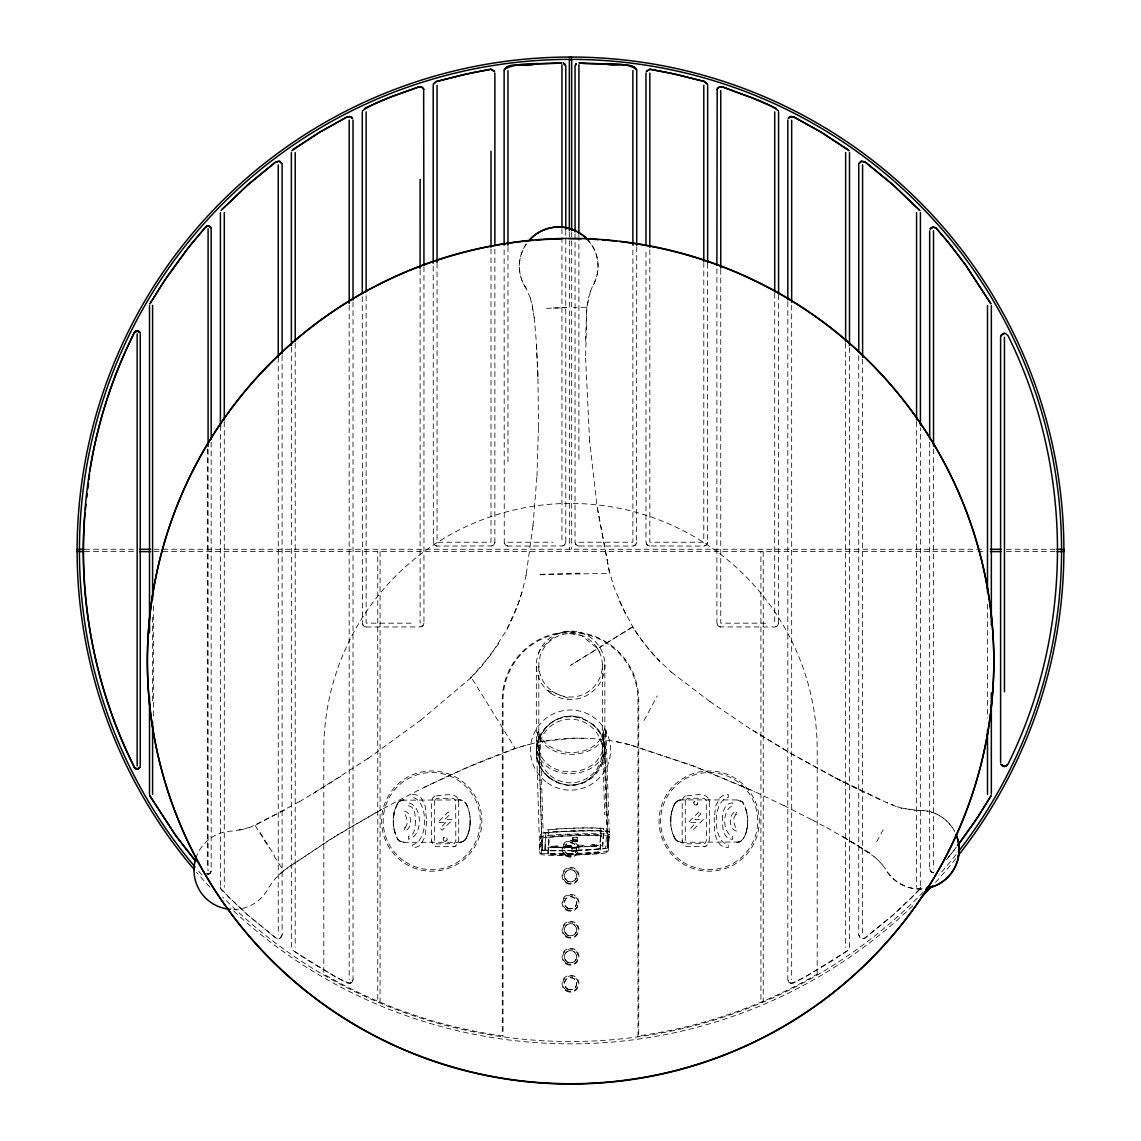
<?xml version="1.0" encoding="UTF-8"?>
<svg xmlns="http://www.w3.org/2000/svg" width="1141" height="1141" viewBox="0 0 1141 1141"><rect width="100%" height="100%" fill="white"/><g stroke="black" fill="none" stroke-linecap="round" stroke-linejoin="round"><path stroke-width="0.75" stroke-dasharray="5 3.75" d="M539.123 749.68L538.566 732.08L537.625 732.108L536.57 748.239L539.75 852.883L541.333 854.381A32.718 1.712 -1.7 0 0 573.923 855.108A32.718 1.712 -1.7 0 0 606.755 852.413L608.253 850.829L609.294 834.713L605.971 730.055L604.93 746.185L607.996 847.763L609.208 831.632A34.273 1.783 -1.7 0 0 575.078 830.862A34.273 1.783 -1.7 0 0 540.706 833.686L539.65 849.803A34.273 1.783 -1.7 0 0 573.766 850.573A34.273 1.783 -1.7 0 0 608.153 847.749L605.072 746.171L603.318 746.228C599.538 778.262 544.999 781.2 538.909 749.081L542.118 849.731A31.805 1.654 -1.7 0 0 573.795 850.444A31.805 1.654 -1.7 0 0 605.686 847.82L606.741 831.703L603.66 730.126L606.128 730.055C601.25 761.261 544.585 762.744 537.625 732.108M599.795 652.723L597.656 648.601L570.6 665.303L632.756 626.808A199.105 198.819 0 0 0 659.798 661.252L670.908 671.664M526.215 574.779L522.592 590.111A199.105 198.834 -0.1 0 1 506.233 630.716L518.142 603.917L522.592 589.997M536.955 476.368L538.481 426.591M532.961 525.516L526.03 575.706M585.561 341.33L586.731 308.041L588.827 296.332M526.044 575.364L526.058 574.779M538.566 732.08C547.566 759.735 598.44 759.592 603.66 730.126L602.662 748.111L604.687 814.588M211.171 442.195L211.171 871.039L210.058 873.407L206.878 873.863M540.078 853.126L541.162 853.953L539.75 852.883L540.791 836.767A34.273 1.783 -1.7 0 1 575.121 833.943A34.273 1.783 -1.7 0 1 609.294 834.713M541.333 854.381L542.374 838.264A32.732 1.712 -1.7 0 1 575.192 835.569A32.732 1.712 -1.7 0 1 607.796 836.296L606.755 852.413M541.961 849.745L543.173 833.615A31.805 1.654 -1.7 0 1 575.064 830.99A31.805 1.654 -1.7 0 1 606.741 831.703M544.956 846.565L545.997 830.448A28.867 1.512 -1.7 0 1 574.964 828.066A28.867 1.512 -1.7 0 1 603.717 828.723L602.762 847.92A28.867 1.512 -1.7 0 1 573.837 850.287A28.867 1.512 -1.7 0 1 545.041 849.646L544.956 846.565A28.867 1.512 -1.7 0 0 573.666 847.207A28.867 1.512 -1.7 0 0 602.662 844.839L603.717 828.723M545.041 849.646L546.097 833.529A28.867 1.512 -1.7 0 1 575.05 831.147A28.867 1.512 -1.7 0 1 603.803 831.789M599.895 852.47A25.858 1.355 -1.7 0 1 573.937 854.595A25.858 1.355 -1.7 0 1 548.179 854.024L549.206 836.738A25.858 1.355 -1.7 0 1 575.135 834.613A25.858 1.355 -1.7 0 1 600.908 835.198L600.08 852.612A26.058 1.355 -1.7 0 1 573.866 854.766A26.058 1.355 -1.7 0 1 547.994 854.181L548.807 830.363A26.058 1.355 -1.7 0 1 574.879 828.223A26.058 1.355 -1.7 0 1 600.908 828.794L601.136 836.496M547.994 854.181L549.049 838.065M571.912 848.733L576.647 848.562L571.912 848.733L571.841 851.585L576.49 850.929L571.841 851.585M571.998 847.535L576.619 847.406L571.998 847.535L572.026 848.69M572.625 837.765L577.246 837.622L572.625 837.765L572.625 839.434L577.146 839.334M572.468 841.816L577.132 841.145L572.468 841.816L572.554 838.949L577.246 839.291M576.433 850.302L571.798 850.444L576.547 850.259L576.619 847.406M577.203 839.961C564.709 842.158 579.357 837.879 577.104 841.673M600.908 828.794L599.852 844.925A26.058 1.355 -1.7 0 1 573.695 847.064A26.058 1.355 -1.7 0 1 547.766 846.479M600.908 835.198L599.852 851.314A25.858 1.355 -1.7 0 1 573.923 853.439A25.858 1.355 -1.7 0 1 548.151 852.869L548.179 854.024M607.996 847.763L609.208 831.632M532.975 525.915L536.94 475.968M393.246 818.938L393.431 816.756M747.655 823.274L747.469 825.442M590.51 291.169L586.802 307.243L573.381 307.4M858.745 355.621L858.745 934.992L859.872 937.731L861.897 938.786L864.935 938.073L893.018 915.053L910.76 898.58L920.331 888.112L920.416 427.861M208.789 874.035L206.835 873.849L209.502 873.778L211.171 871.039L210.885 872.337M470.021 825.528L470.021 816.671M670.879 816.671L670.879 825.528M920.288 888.297L920.416 887.313M423.953 266.666L423.953 623.171L423.439 625.097L421.086 626.894L366.133 627.022L364.207 626.509L362.41 624.17L362.282 296.503M494.88 249.052L494.88 542.232L494.353 544.157L492.013 545.954L437.06 546.083L435.135 545.569L433.338 543.23L433.195 263.257M565.793 230.453L565.793 542.232L565.28 544.157L562.941 545.954L507.973 546.083L506.048 545.569L504.251 543.23L504.122 246.67M636.721 246.67L636.592 543.23L634.795 545.569L632.87 546.083L577.902 545.954L575.563 544.157L575.05 542.232L575.05 233.705M707.648 263.115L707.52 543.23L705.723 545.569L703.797 546.083L648.83 545.954L647.104 544.956L645.977 542.232L645.977 249.052M778.576 294.735L778.433 624.17L776.636 626.509L774.71 627.022L719.757 626.894L718.031 625.896L716.89 623.171L716.89 268.092M211.171 871.039L209.559 873.749M282.098 355.621L282.098 934.992L280.971 937.731L278.946 938.786L275.922 938.073L247.797 915.025L230.083 898.58L220.498 888.069L220.427 427.861M353.025 301.923L353.025 979.691L351.899 982.415L349.588 983.513L338.05 978.165L310.666 962.134L293.009 950.467L291.354 947.301L291.354 346.622M605.072 746.171C602.591 781.414 540.948 783.453 536.57 748.239L538.552 748.168M393.745 814.603L394.173 812.449M747.155 827.61L746.727 829.749M282.098 934.992L279.716 938.558L275.922 938.073L247.797 915.025L221.525 890.009M353.025 979.691L351.899 982.415L349.588 983.513M423.953 623.171L422.826 625.896L420.102 627.022M494.88 542.232L493.739 544.956L491.015 546.083M469.707 827.71L469.265 829.864M565.793 542.232L564.667 544.956L561.942 546.083M636.721 542.232L635.594 544.956L632.87 546.083M707.648 542.232L706.521 544.956L703.797 546.083M671.193 814.489L671.635 812.335M778.576 623.171L777.435 625.896L774.71 627.022M586.831 307.114L585.618 358.645M784.067 805.703L754.001 791.269L693.571 765.953L630.816 745.13C593.049 734.761 552.358 735.959 515.29 748.582L471.262 677.34L470.491 678.182L490.459 655.276L506.233 630.602M920.331 888.112L919.774 889.452M394.729 810.324L395.399 808.256M746.171 831.875L745.501 833.957M468.709 831.974L468.052 834.042M672.192 810.224L672.862 808.17M590.51 291.297L592.593 286.163A39.336 39.279 -0.1 0 0 588.542 240.651M465.571 839.305C470.22 831.261 471.276 821.349 469.265 812.335M675.329 802.907C669.895 812.235 669.439 823.902 672.862 834.042M538.367 653.665L540.42 649.086L557.036 633.883L569.573 631.101M403.486 842.286L459.466 842.3A7.702 7.702 0 0 0 466.398 837.965L467.268 836.039M673.632 806.174L674.502 804.234A7.716 7.716 0 0 1 681.434 799.898L737.414 799.927M644.037 720.456L657.259 695.91M876.716 841.716L883.091 829.892M397.895 802.907L394.116 812.734L393.431 825.442M397.596 803.335L398.623 802.094M465.885 838.863L464.843 840.104M675.03 803.335L676.057 802.094M498.788 643.367L481.274 666.758L470.848 677.84M948.157 857.519L956.372 847.093M951.352 853.696L956.144 847.606M210.743 872.608L209.274 873.878L206.835 873.849M946.474 859.729L950.382 854.909M398.252 802.494L399.464 801.381M465.228 839.719L464.016 840.817M675.672 802.494L676.898 801.381M283.71 870.512L275.095 878.827L268.677 887.57A39.336 39.279 0.1 0 1 231.78 909.434M283.082 871.096L278.832 874.876M919.318 890.009L893.046 915.039L864.935 938.073L861.127 938.558L858.745 934.992M405.069 827.667C409.776 822.561 405.198 815.886 404.313 811.194C412.557 812.264 412.557 829.807 404.313 830.876L405.069 827.667L404.313 827.91M735.831 814.531C731.124 819.652 735.703 826.326 736.587 831.019C728.357 829.935 728.357 812.406 736.587 811.322L735.831 814.531L736.587 814.289M787.818 301.695L787.818 979.691L788.944 982.415L791.255 983.513L802.793 978.165L830.177 962.134L847.834 950.467L849.489 947.301L849.489 346.622M273.883 855.75L283.424 870.783M420.587 720.356L470.933 677.797M399.022 801.724L400.391 800.797M464.444 840.475L463.075 841.402M676.456 801.724L677.825 800.797M283.268 870.911L329.449 839.847L381.622 809.383M367.73 758.765L421.043 719.957M286.562 868.458L338.278 834.428M740.509 841.402C747.669 835.968 747.726 824.957 747.469 816.756M847.834 950.467L807.471 975.598L793.437 983.114L789.215 982.658M368.172 758.38L313.304 793.523M434.849 795.962L432.51 798.229L431.598 801.738L431.598 840.503L432.51 844.012L435.848 846.651L454.46 846.651L457.798 844.012L458.711 840.503L458.711 801.738C457.684 790.656 441.795 795.962 434.849 795.962L436.917 795.462M685.441 795.919L683.102 798.201L682.204 801.709L682.204 840.461L683.102 843.969L686.44 846.608L705.067 846.608L708.404 843.969L709.303 840.461L709.303 801.709C708.29 790.613 692.402 795.933 685.441 795.919L687.51 795.42M340.831 776.351L299.042 801.995M601.678 646.12L599.752 647.304L632.756 626.808M399.92 801.082L401.404 800.354M463.546 841.131L462.062 841.844M677.355 801.082L678.838 800.354M740.866 841.202L739.496 841.844M337.836 834.813L338.592 834.356C394.686 800.725 453.177 770.888 514.734 748.553L529.395 744.289M351.642 982.658L347.406 983.114L333.329 975.569L293.009 950.467M299.484 801.595L254.614 825.585M284.68 809.996L249.579 827.61M424.252 787.304L468.694 766.852L515.033 748.667M400.89 800.554L402.445 800.069M462.576 841.644L461.021 842.144M678.325 800.554L679.879 800.069M740.01 841.644L738.455 842.144M551.859 847.463L558.534 847.264L558.462 846.094L552.044 846.251L558.491 846.137M571.341 845.752L564.781 845.88L571.227 845.695L571.384 846.893L564.695 847.107M577.503 845.538C580.612 844.083 587.929 846.465 581.168 846.765C573.994 846.765 580.384 844.953 584.178 845.367M577.531 846.693L584.178 846.465M590.368 846.322C590.339 842.686 601.906 846.052 594.318 846.365C587.173 846.665 593.677 845.681 597.014 846.08M596.985 844.996L590.353 845.181M551.816 846.308L551.973 847.521L558.534 847.292M249.579 827.496L233.663 831.019A39.336 39.279 0.1 0 0 196.223 857.148M401.917 800.183L459.98 799.927M461.549 842.015L459.98 842.286M679.351 800.183L680.92 799.927M738.983 842.015L680.92 842.286M453.391 846.779L455.459 846.294M703.997 846.736L706.065 846.251M239.054 830.192L244.374 829.065M543.687 741.293L572.796 738.241L587.487 738.37M208.09 874.12L208.86 874.02M403.486 799.927L404 799.898A7.702 7.702 0 0 0 397.068 804.234A38.552 38.552 0 0 0 397.082 837.965L397.895 839.305M737.414 842.286L736.901 842.3A7.716 7.716 0 0 0 743.832 837.965A38.552 38.552 0 0 0 743.832 804.234L743.005 802.907M553.214 307.999L566.663 307.599M546.496 308.327L566.663 307.713M540.092 574.351L581.71 573.11M540.107 574.764L609.708 573.295L597.171 506.861M929.673 442.166L929.673 869L930.856 871.781L933.695 872.851M507.973 542.232L552.943 542.232M578.901 542.232L632.87 542.232L632.87 246.813M84.776 549.277L136.364 549.277M154.149 549.277L985.168 549.277M1006.348 549.277L1056.238 549.277M84.762 551.588L136.364 551.588M154.006 551.588L976.325 551.588M977.951 551.588L985.211 551.588M1006.419 551.588L1056.238 551.588M411.102 623.171L366.133 623.171L366.133 292.952M765.725 623.171L720.755 623.171L720.755 268.677M677.355 841.131L681.434 842.3A7.716 7.716 0 0 1 674.502 837.965L673.632 836.039M569.644 633.555L581.411 635.437L597.656 648.601M571.341 846.85L564.695 847.078L564.709 845.966M649.828 546.083L647.104 544.956L645.977 542.232M578.901 546.083L576.176 544.956L575.05 542.232M507.973 546.083L505.249 544.956L504.122 542.232M437.06 546.083L434.336 544.956L433.195 542.232M720.755 627.022L718.031 625.896L716.89 623.171M366.133 627.022L363.409 625.896L362.282 623.171M933.523 872.851L930.215 870.968M616.525 741.693L630.959 745.016M900.991 807.956L917.079 810.395A39.336 39.279 0 0 1 954.546 831.247A39.336 39.279 0 0 0 917.079 810.509L900.991 808.07L891.05 804.305M895.842 806.359L887.27 802.722M791.255 983.513L788.944 982.415L787.818 979.691M631.187 745.173L694.028 766.31L754.458 791.64M399.92 841.131L404 842.3A7.702 7.702 0 0 1 397.068 837.965L394.729 831.875M547.11 690.219L571.627 699.504M887.727 803.079L834.798 777.506L791.669 753.859L750.136 728.728M709.673 701.387L750.593 729.085L792.125 754.23L836.053 778.276L880.196 799.812M836.053 778.276L865.32 792.952M783.61 805.332L812.506 820.151M741.878 801.724L736.901 799.898A7.716 7.716 0 0 1 743.832 804.234L746.171 810.324M834.798 777.506L844.782 782.712M812.05 819.78L827.154 827.952M826.683 827.596L856.107 844.568L874.619 857.005M677.825 841.402L676.456 840.475M400.391 841.402L399.022 840.475M582.766 718.916C629.147 736.216 593.206 805.774 552.415 779.403C517.6 758.651 545.469 704.453 582.766 718.245C540.406 704.625 517.044 766.082 558.947 782.84C596.016 796.618 622.872 742.463 588.785 721.911M670.708 671.635L671.293 672.177M869.499 852.94L841.559 835.882L870.355 853.539M931.698 872.38L929.673 869M710.13 701.758L670.765 671.721M741.45 801.381L742.663 802.494M676.898 840.817L675.672 839.719M399.464 840.817L398.252 839.719M874.619 856.891L878.584 860.728M742.278 802.094L743.319 803.335M676.057 840.104L675.03 838.863M398.623 840.104L397.596 838.863M878.584 860.599L882.221 864.764M469.707 814.489C468.366 808.983 466.897 799.941 459.466 799.898A7.702 7.702 0 0 1 466.398 804.234L467.268 806.174M882.221 864.636L885.53 869.071A39.336 39.279 0 0 0 923.611 888.81A39.336 39.279 0 0 1 885.53 868.943M675.329 839.305L672.192 831.974M260.248 832.616L274.325 855.351M255.113 825.428L269.19 848.162M221.083 889.452L220.498 888.069M540.206 735.717L543.173 833.615M619.249 600.836L632.756 626.922A199.105 198.819 0.2 0 0 659.798 661.381M625.51 614.158L613.986 587.201L609.622 572.326M530.408 298.2L526.044 288.16A39.336 39.279 -0.1 0 1 526.343 243.889M745.501 808.256L747.155 814.603M395.399 833.957L393.745 827.61M530.408 298.086L533.731 313.789M534.202 317.925L531.963 303.292M746.727 812.449L747.655 818.938M394.173 829.749L393.246 823.274M609.479 572.682L597.185 507.26L589.597 440.74M708.889 799.256L709.303 801.709M682.204 840.461L682.618 842.899M458.283 799.299L458.711 801.738M431.598 840.503L432.011 842.942M539.08 749.48L542.118 849.731M220.427 887.313L220.555 888.297M534.188 317.526L535.029 326.226M535.015 325.827L536.37 342.828M589.612 441.139L585.604 358.245M537.924 376.074L536.341 342.428L537.953 376.972L538.495 426.991M577.246 837.622L577.175 840.489M576.462 849.774L576.462 851.457M537.91 375.66L537.953 376.972M603.304 735.588L603.318 746.228M987.493 604.131L987.493 718.131M933.523 448.898L933.523 869M916.565 421.657L916.565 887.313M862.596 359.187L862.596 934.992M845.638 343.241L845.638 947.301M791.669 305.246L791.669 979.691M774.71 292.952L774.71 623.171M763.229 551.588L763.229 1001.812L760.919 1001.812L760.919 551.588M703.797 262.43L703.797 542.232L649.828 542.232L649.828 249.052M637.962 1036.855L637.962 699.861A67.462 67.462 0 0 0 570.5 632.656A67.462 67.462 0 0 0 503.038 699.861L503.038 1036.855M604.844 664.276L604.844 749.965M602.377 664.347L602.377 750.036M578.901 235.488L578.901 462.961M571.655 232.008L571.655 549.277M569.345 232.008L569.345 549.277M561.942 228.742L561.942 542.232M538.809 666.258L538.809 751.948M536.341 666.33L536.341 752.033M507.973 246.67L507.973 463.631M491.015 249.052L491.015 542.232L437.06 542.232L437.06 263.115M420.102 269.861L420.102 623.171M380.081 551.588L380.081 1001.812L377.771 1001.812L377.771 551.588M349.175 305.246L349.175 979.691M295.205 343.241L295.205 947.301M278.247 357.404L278.247 934.992M224.278 421.657L224.278 887.313M208.09 449.426L208.09 871.039M207.32 448.898L207.32 869M153.365 605.914L153.365 716.363M152.594 617.267L152.594 704.097M587.401 239.496A39.336 39.279 0 0 1 592.593 286.277M526.044 288.274A39.336 39.279 0 0 1 526.343 244.003M549.235 837.893A25.858 1.355 -1.7 0 1 575.178 835.768A25.858 1.355 -1.7 0 1 600.936 836.353M674.502 837.965A38.552 38.552 0 0 1 674.502 804.234M466.398 804.234A38.552 38.552 0 0 1 466.398 837.965M608.253 850.829A34.273 1.783 -1.7 0 1 573.852 853.653A34.273 1.783 -1.7 0 1 539.75 852.883M956.015 854.623A491.072 491.072 0 0 1 938.972 875.061M923.34 891.977A491.072 491.072 0 0 1 222.638 897.054M202.028 875.061A491.072 491.072 0 0 1 197.379 869.699M955.773 858.645A493.383 493.383 0 0 1 934.764 883.205M912.771 905.797A493.383 493.383 0 0 1 230.81 908.265M209.858 887.128A493.383 493.383 0 0 1 196.552 872.295M426.648 821.078L425.108 836.41L421.257 844.04A10.611 10.611 0 0 1 415.381 847.378L412.657 847.635L412.657 844.668C428.617 841.744 428.617 800.412 412.657 797.488L412.657 794.521L415.381 794.778A10.611 10.611 0 0 1 421.257 798.101L425.108 805.746L426.648 821.078M714.28 817.398C714.295 826.398 713.695 836.653 719.657 844.098A10.611 10.611 0 0 0 725.519 847.435L728.243 847.692L728.243 844.725C712.284 841.801 712.284 800.469 728.243 797.53L728.243 794.564L725.519 794.835A10.611 10.611 0 0 0 719.657 798.158L715.792 805.803L714.28 817.398M415.338 821.035C415.31 826.241 415.21 835.298 408.492 836.267L408.492 839.234C422.983 836.61 422.983 805.46 408.492 802.836L408.492 805.803C415.21 806.787 415.31 815.829 415.338 821.035M722.724 816.029C722.438 823.845 721.354 838.706 732.422 839.377L732.422 836.396C722.125 832.459 722.125 809.882 732.422 805.931L732.422 802.964C725.576 802.722 722.966 810.41 722.724 816.029M434.664 800.426L434.664 841.816L436.917 843.912L454.332 843.641L455.83 840.503L455.644 800.426L453.391 798.329L436.917 798.329L434.664 800.426M685.27 800.397L685.27 841.773L687.51 843.869L704.924 843.598L706.436 840.461L706.236 800.397L703.997 798.301L687.51 798.301L685.27 800.397M443.721 837.779L443.293 838.421L444.362 837.351L443.721 837.779M447.015 839.99L445.931 841.06L447.015 839.99A2.011 2.011 0 0 0 444.904 837.209A2.011 2.011 0 0 0 443.549 840.432A2.011 2.011 0 0 0 447.015 839.99M694.327 801.567L693.899 802.209L694.969 801.139L694.327 801.567M697.607 803.777L696.538 804.847L697.607 803.777M445.732 822.547L440.098 828.195L442.123 830.22L452.663 819.666L444.576 819.666L450.21 814.046L448.185 812.021L437.631 822.547L445.732 822.547M698.777 811.978L688.251 822.547L696.324 822.533L690.69 828.152L692.73 830.192L703.27 819.652L695.169 819.666L700.816 814.018L698.777 811.978M817.198 974.129L817.198 750.122A246.698 246.698 0 0 0 570.5 503.423A246.698 246.698 0 0 0 323.802 750.122L323.802 974.129A490.687 490.687 0 0 0 502.282 1035.885L502.268 699.847A68.232 68.232 0 0 1 570.5 631.886A68.232 68.232 0 0 1 638.732 699.847L638.732 1035.885A490.687 490.687 0 0 0 817.198 974.129M548.664 777.363A34.287 34.287 0 0 0 604.388 756.811A34.287 34.287 0 0 0 558.733 718.83A34.287 34.287 0 0 0 548.664 777.363M550.247 775.466A31.82 31.82 0 0 0 601.963 756.383A31.82 31.82 0 0 0 559.589 721.141A31.82 31.82 0 0 0 550.247 775.466M550.846 693.257A34.273 34.216 0 0 0 604.73 668.398A34.273 34.216 0 0 0 556.223 634.239A34.273 34.216 0 0 0 550.846 693.257M552.273 691.246A31.805 31.763 0 0 0 602.263 668.184A31.805 31.763 0 0 0 557.264 636.478A31.805 31.763 0 0 0 552.273 691.246M683.031 862.04A48.564 48.564 0 0 0 757.681 823.274A48.564 48.564 0 0 0 686.782 778.005A48.564 48.564 0 0 0 683.031 862.04M682.204 863.338A50.104 50.104 0 0 0 759.221 823.331A50.104 50.104 0 0 0 686.069 776.636A50.104 50.104 0 0 0 682.204 863.338M694.741 804.747A2.011 2.011 0 0 0 697.764 802.993A2.011 2.011 0 0 0 694.741 801.253A2.011 2.011 0 0 0 694.741 804.747M405.597 862.04A48.564 48.564 0 0 0 480.261 823.274A48.564 48.564 0 0 0 409.348 778.005A48.564 48.564 0 0 0 405.597 862.04M404.77 863.338A50.104 50.104 0 0 0 481.802 823.331A50.104 50.104 0 0 0 408.635 776.636A50.104 50.104 0 0 0 404.77 863.338M565.993 855.964A8.486 8.486 0 0 0 578.972 849.089A8.486 8.486 0 0 0 566.535 841.288A8.486 8.486 0 0 0 565.993 855.964M567.419 854.124A6.161 6.161 0 0 0 576.661 848.776A6.161 6.161 0 0 0 567.419 843.441A6.161 6.161 0 0 0 567.419 854.124M567.448 854.053A6.09 6.09 0 0 0 576.59 848.776A6.09 6.09 0 0 0 567.448 843.499A6.09 6.09 0 0 0 567.448 854.053M565.993 882.949A8.486 8.486 0 0 0 578.972 876.074A8.486 8.486 0 0 0 566.535 868.272A8.486 8.486 0 0 0 565.993 882.949M567.419 881.109A6.161 6.161 0 0 0 576.661 875.76A6.161 6.161 0 0 0 567.419 870.426A6.161 6.161 0 0 0 567.419 881.109A6.09 6.09 0 0 0 576.59 875.76A6.09 6.09 0 0 0 567.448 870.483A6.09 6.09 0 0 0 567.448 881.037M565.993 909.933A8.486 8.486 0 0 0 578.972 903.059A8.486 8.486 0 0 0 566.535 895.243A8.486 8.486 0 0 0 565.993 909.933M567.419 908.079A6.161 6.161 0 0 0 576.661 902.745A6.161 6.161 0 0 0 567.419 897.397A6.161 6.161 0 0 0 567.419 908.079M567.448 908.022A6.09 6.09 0 0 0 576.59 902.745A6.09 6.09 0 0 0 567.448 897.468A6.09 6.09 0 0 0 567.448 908.022M565.993 936.904A8.486 8.486 0 0 0 578.972 930.029A8.486 8.486 0 0 0 566.535 922.228A8.486 8.486 0 0 0 565.993 936.904M567.419 935.064A6.161 6.161 0 0 0 576.661 929.73A6.161 6.161 0 0 0 567.419 924.381A6.161 6.161 0 0 0 567.419 935.064A6.09 6.09 0 0 0 576.59 929.73A6.09 6.09 0 0 0 567.448 924.452A6.09 6.09 0 0 0 567.448 934.992M565.993 963.888A8.486 8.486 0 0 0 578.972 957.014A8.486 8.486 0 0 0 566.535 949.212A8.486 8.486 0 0 0 565.993 963.888M567.419 962.048A6.161 6.161 0 0 0 576.661 956.714A6.161 6.161 0 0 0 567.419 951.366A6.161 6.161 0 0 0 567.419 962.048A6.09 6.09 0 0 0 576.59 956.714A6.09 6.09 0 0 0 567.448 951.437A6.09 6.09 0 0 0 567.448 961.977M565.993 990.873A8.486 8.486 0 0 0 578.972 983.998A8.486 8.486 0 0 0 566.535 976.197A8.486 8.486 0 0 0 565.993 990.873M567.419 989.033A6.161 6.161 0 0 0 576.661 983.685A6.161 6.161 0 0 0 567.419 978.35A6.161 6.161 0 0 0 567.419 989.033M567.448 988.962A6.09 6.09 0 0 0 576.59 983.685A6.09 6.09 0 0 0 567.448 978.422A6.09 6.09 0 0 0 567.448 988.962M566.649 855.45A7.716 7.716 0 0 0 578.216 848.776A7.716 7.716 0 0 0 566.649 842.101A7.716 7.716 0 0 0 566.649 855.45M566.649 882.435A7.716 7.716 0 0 0 578.216 875.76A7.716 7.716 0 0 0 566.649 869.085A7.716 7.716 0 0 0 566.649 882.435M566.649 909.42A7.716 7.716 0 0 0 578.216 902.745A7.716 7.716 0 0 0 566.649 896.07A7.716 7.716 0 0 0 566.649 909.42M566.064 936.034A7.716 7.716 0 0 0 578.173 930.414A7.716 7.716 0 0 0 567.262 922.727A7.716 7.716 0 0 0 566.064 936.034M566.064 963.004A7.716 7.716 0 0 0 578.173 957.399A7.716 7.716 0 0 0 567.262 949.711A7.716 7.716 0 0 0 566.064 963.004M566.064 989.989A7.716 7.716 0 0 0 578.173 984.383A7.716 7.716 0 0 0 567.262 976.696A7.716 7.716 0 0 0 566.064 989.989M547.423 782.854A40.092 40.092 0 0 0 610.421 753.673A40.092 40.092 0 0 0 553.656 713.695A40.092 40.092 0 0 0 547.423 782.854"/><path stroke-width="1.5" d="M578.943 64.723L578.901 233.976M85.033 513.036C77.346 600.166 95.587 689.135 134.41 767.365L137.162 769.063L139.901 767.422M85.447 509.542L86.046 504.293M86.859 497.305L87.272 493.811M87.871 488.562L88.485 483.328M88.898 479.833L89.497 474.585M89.911 471.09C97.199 422.926 112.888 376.145 134.41 332.516L137.162 330.804L139.815 332.316L136.121 330.99M504.179 70.015C508.857 60.616 526.686 68.061 534.616 64.039M575.178 65.636L576.176 63.925L575.335 65.165M717.033 89.511C719.415 83.364 727.459 89.269 731.196 90.011C746.813 96.586 764.998 100.779 778.419 110.791M1000.728 336.167L1001.784 334.399L1004.451 333.329L1000.885 335.711L1000.6 337.18L1000.6 762.687M858.888 163.819L861.127 161.309L864.935 161.808L893.046 184.842L919.917 210.657M362.424 110.791C378.826 99.424 399.992 94.047 418.89 86.873C420.901 86.174 423.282 87.458 423.81 89.511M930.215 228.899L932.653 227.116L935.634 227.658L946.474 240.138L965.414 264.698L990.816 303.663L965.414 264.698L951.352 246.171L936.419 228.328L933.523 227.03L930.215 228.899L931.698 227.487M958.198 844.839L974.3 822.461L991.044 795.762M990.816 796.218L978.579 816L957.385 845.766M646.262 71.669L649.828 69.287L668.74 72.739L704.853 81.624L707.449 84.12L704.853 81.624L677.84 74.707M788.117 118.707L790.171 116.639L793.437 116.753L821.249 132.242L849.061 150.783M859.045 163.405L861.127 161.309L864.935 161.808L893.046 184.842L919.318 209.858M135.208 331.503L134.41 332.516C66.321 467.011 66.549 632.784 134.41 767.365L134.823 767.979M138.646 331.175L139.744 332.188C136.849 329.264 131.529 333.514 137.876 330.89M291.796 150.783L319.68 132.199M575.577 64.695L576.205 63.896M221.069 210.429L247.825 184.813L275.922 161.808L279.716 161.309L281.955 163.819M646.605 71.027L649.828 69.287M788.46 118.051L791.255 116.353M221.525 209.858L247.811 184.842L275.922 161.808L279.716 161.309L281.813 163.405M293.009 149.4L319.608 132.242L347.406 116.753L350.644 116.624L352.384 118.051M134.895 331.803L136.321 330.919M789.215 117.223L793.437 116.753L821.249 132.242M319.608 132.242L347.406 116.753L351.642 117.223M138.902 768.535L136.321 768.948L134.41 767.365M364.507 108.366L391.263 96.857L418.89 86.873L421.571 86.987L423.653 89.069L423.953 265.24M507.488 66.806L504.379 69.259C520.025 60.758 543.687 65.023 561.871 62.798L534.459 64.053M137.505 769.048L140.015 767.166L138.346 768.834L135.494 768.578L136.763 769.034M494.253 71.027L491.015 69.287L472.103 72.739L435.99 81.624L433.395 84.12L435.99 81.624L463.018 74.707M208.789 225.832L205.779 226.788L185.498 251.248L166.857 276.963L149.927 303.834L162.464 283.581L190.419 245.001L206.293 226.346L209.274 225.989L211.071 228.015M462.875 74.736L490.388 69.33M137.063 769.063L137.876 768.991M208.86 225.847L205.779 226.788L208.19 225.761L210.885 227.53M1003.581 333.429L1005.62 333.514L1007.902 335.483C1073.981 468.395 1073.981 631.486 1007.902 764.384L1004.608 766.538L1001.142 764.655L1002.611 766.082M569.345 57.407L571.655 57.407M569.345 59.731L571.655 59.731M78.03 549.277L77.117 549.277L77.117 551.588L78.03 551.588M83.906 549.277L79.428 549.277L79.428 551.588L83.906 551.588M139.915 549.277L150.683 549.277M990.317 549.277L1001.156 549.277M1057.079 549.277L1061.572 549.277L1061.572 551.588L1057.079 551.588M1062.956 549.277L1063.883 549.277L1063.883 551.588L1062.956 551.588M139.801 551.588L150.655 551.588M990.417 551.588L1001.199 551.588M606.384 64.053L578.972 62.798C594.889 66.064 623.899 59.746 636.564 69.53M606.228 64.039C614.314 67.476 632.371 60.887 636.678 70.015M1003.581 766.438L1004.451 766.538L1000.885 764.156M650.456 69.33L677.968 74.736M491.015 69.287L494.581 71.669M208.09 225.761L210.743 227.259M349.588 116.353L352.726 118.707M633.369 66.806L636.279 68.845M776.351 108.366L749.58 96.857L721.953 86.873L719.272 86.987L717.19 89.069L716.89 265.24M704.853 81.624L707.449 84.12M565.266 64.695L563.412 63.083L565.665 65.636M821.163 132.199L847.834 149.4M138.346 331.033L140.015 332.701M209.559 226.132L210.942 227.658M563.825 63.283L565.508 65.165M195.91 861.369L175.971 835.925L149.756 795.691L175.971 835.925L195.439 861.013M561.914 64.723L561.928 65.65M1004.451 337.18L1004.451 691.774M991.344 305.603L991.344 625.339M991.344 692.901L991.344 794.264M987.493 305.603L987.493 592.421M987.493 730.297L987.493 794.264M933.523 230.881L933.523 446.074M929.673 230.881L929.673 438.957M920.416 212.554L920.416 425.179M916.565 212.554L916.565 419.902M862.596 164.874L862.596 357.404M858.745 164.874L858.745 352.056M849.489 152.58L849.489 345.552M845.638 152.58L845.638 341.544M791.669 120.19L791.669 302.336M787.818 120.19L787.818 299.912M778.576 111.861L778.576 293.708M774.71 111.861L774.71 291.811M720.755 90.538L720.755 268.092M707.648 85.333L707.648 262.43M703.797 85.333L703.797 261.332M649.828 73.138L649.828 247.269M645.977 73.138L645.977 245.5M636.721 70.628L636.721 245.286M632.87 70.628L632.87 245.286M575.05 66.649L575.05 231.923M571.655 59.289L571.655 230.625M569.345 59.289L569.345 230.625M565.793 66.649L565.793 229.441M561.942 66.649L561.942 226.959M507.973 70.628L507.973 245.286M504.122 70.628L504.122 245.286M494.88 73.138L494.88 245.5M491.015 151.325L491.015 247.269M437.06 85.333L437.06 262.43M433.195 85.333L433.195 263.257M420.102 179.308L420.102 268.449M366.133 111.861L366.133 291.811M362.282 111.861L362.282 293.708M353.025 120.19L353.025 300.14M349.175 120.19L349.175 303.477M295.205 152.58L295.205 341.459M291.354 152.58L291.354 345.552M282.098 164.874L282.098 353.838M278.247 164.874L278.247 357.404M224.278 212.554L224.278 419.902M220.427 212.554L220.427 426.934M211.171 228.842L211.171 439.399M208.09 228.842L208.09 446.416M152.594 305.403L152.594 599.553M152.594 721.554L152.594 794.478M149.5 305.403L149.5 632.87M149.5 696.595L149.5 794.478M140.257 333.885L140.257 765.982M137.162 333.885L137.162 765.982M230.125 909.334A39.336 39.279 0.1 0 1 196.252 857.076M529.538 239.852A39.336 39.279 -0.1 0 1 588.542 240.651M529.538 239.981A39.336 39.279 0 0 1 586.203 238.284M956.03 834.356A39.336 39.279 0 0 1 927.02 888.197M956.03 834.485A39.336 39.279 0 0 1 927.02 888.311M194.469 869.856A493.383 493.383 0 0 1 226.902 196.352A493.383 493.383 0 0 1 901.076 184.172A493.383 493.383 0 0 1 957.827 856.064M932.354 885.83A493.383 493.383 0 0 1 921.258 897.411M660.81 248.41A423.225 422.655 0 0 1 934.679 876.858A423.225 422.655 0 0 1 251.163 938.615A423.225 422.655 0 0 1 407.622 271.301M409.234 270.631A423.225 422.655 0 0 1 532.733 240.394M536.184 240.109A423.225 422.655 0 0 1 562.014 238.797M568.903 238.711A423.225 422.655 0 0 1 581.054 238.826M586.346 238.997A423.225 422.655 0 0 1 598.711 239.639M602.248 239.881A423.225 422.655 0 0 1 616.325 241.179M619.834 241.578A423.225 422.655 0 0 1 659.127 248.053M195.082 867.003A491.072 491.072 0 0 1 228.514 198.021A491.072 491.072 0 0 1 898.209 184.699A491.072 491.072 0 0 1 958.198 851.828M928.246 886.842A491.072 491.072 0 0 1 925.807 889.424M1007.303 765.269L1005.506 766.395L1007.303 765.269M353.011 1023.591A423.225 422.655 0 0 0 993.768 667.984A423.225 422.655 0 0 0 365.006 291.64A423.225 422.655 0 0 0 353.011 1023.591"/></g></svg>
